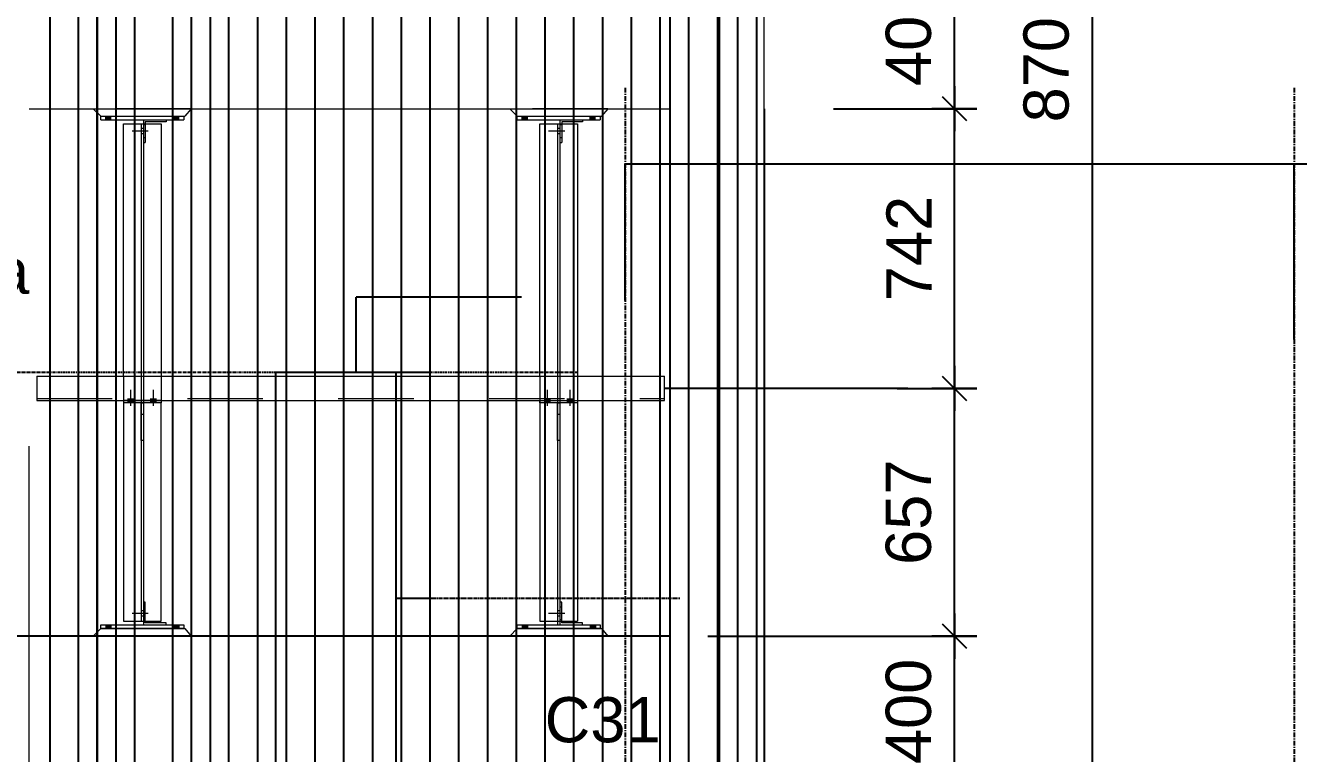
# Model space of a CAD drawing. Header units: millimetres. Extents: x 663313 to 1226001, y 1431724 to 1620898.
# Drawn here: x 1040692 to 1044069, y 1516443 to 1518376 of the extents above; entities that cross this region are included whole.
import ezdxf

# ---------------------------------------------------------------- set-up
doc = ezdxf.new("R2010")
doc.units = ezdxf.units.MM
for name, pattern in [('Grid Line', [22.225, 12.7, -3.175, 3.175, -3.175]), ('HIDDEN', [0.375, 0.25, -0.125]), ('XKITLINE00', [0]), ('XKITLINE02', [4, 2, -2])]:
    doc.linetypes.add(name, pattern=pattern)
doc.layers.add('000 - 0_HIDE_OBJ_FRAMING_DEF_SUB', color=7, linetype='Continuous', plot=False)
for name, color, linetype, lineweight in [('A-FLOR-E', 7, 'Continuous', 9), ('A-GENM', 7, 'Continuous', 9), ('Bolt', 7, 'Continuous', 0), ('Part', 7, 'Continuous', 0)]:
    doc.layers.add(name, color=color, linetype=linetype, lineweight=lineweight)
doc.layers.add('CVA044__', color=7, linetype='Continuous')
doc.styles.add('Arial', font='arial.ttf')
doc.dimstyles.new('Dim - 40 - Cen', dxfattribs={"dimscale": 0.04, "dimtxt": 3, "dimasz": 1, "dimexe": 0, "dimexo": 2.5, "dimgap": 1.5, "dimtad": 1, "dimdec": 0, "dimlfac": 1000, "dimzin": 1, "dimdsep": 46, "dimtxsty": 'Arial', "dimblk": 'CEN1', "dimcen": 0.09, "dimclrd": 7, "dimclre": 7, "dimclrt": 7, "dimadec": 0, "dimazin": 0, "dimtfac": 1, "dimtdec": 0, "dimtix": 1, "dimtofl": 0, "dimtmove": 2, "dimatfit": 3, "dimfxl": 1, "dimtfill": 1, "dimtfillclr": 256, "dimtolj": 1, "dimtzin": 0, "dimarcsym": 0})
doc.dimstyles.new('Dim - 40 - End', dxfattribs={"dimscale": 0.04, "dimtxt": 3, "dimasz": 1, "dimexe": 0, "dimexo": 2.5, "dimgap": 1.5, "dimtad": 1, "dimdec": 0, "dimlfac": 1000, "dimzin": 1, "dimdsep": 46, "dimtxsty": 'Arial', "dimblk": 'END', "dimcen": 0.09, "dimclrd": 7, "dimclre": 7, "dimclrt": 7, "dimadec": 0, "dimazin": 0, "dimtfac": 1, "dimtdec": 0, "dimtix": 1, "dimtofl": 0, "dimtmove": 2, "dimatfit": 3, "dimfxl": 1, "dimtfill": 1, "dimtfillclr": 256, "dimtolj": 1, "dimtzin": 0, "dimarcsym": 0})

# ---------------------------------------------------------------- blocks, each defined once
blk = doc.blocks.new('CEN1')
at = {"color": 7}
for p, q in [((1.5, 0), (-1.5, 0)), ((0, 1.5), (0, -1.5))]:
    blk.add_line(p, q, dxfattribs=at)
blk.add_circle((0, 0), 0.75, dxfattribs=at)
blk = doc.blocks.new('*D5216')
at = {"layer": '000 - 0_HIDE_OBJ_FRAMING_DEF_SUB', "color": 7, "lineweight": -2, "transparency": 16777216}
for p, q in [((1042282.7, 1517645.7), (1042282.7, 1518008.7)), ((1042282.8, 1518008.7), (1044057.7, 1518008.7)), ((1044057.7, 1517542.6), (1044057.7, 1518008.7))]:
    blk.add_line(p, q, dxfattribs=at)
at = {"layer": 'Defpoints', "color": 7, "transparency": 16777216}
for p in [(1044057.7, 1518008.7), (1042282.7, 1517645.6), (1044057.7, 1517542.5)]:
    blk.add_point(p, dxfattribs=at)
at = {"layer": '000 - 0_HIDE_OBJ_FRAMING_DEF_SUB', "color": 7, "lineweight": -2, "transparency": 16777216, "xscale": 0.04, "yscale": 0.04, "zscale": 0.04, "rotation": 180}
blk.add_blockref('CEN1', (1042282.7, 1518008.7), dxfattribs=at)
at = {"layer": '000 - 0_HIDE_OBJ_FRAMING_DEF_SUB', "color": 7, "lineweight": -2, "transparency": 16777216, "xscale": 0.04, "yscale": 0.04, "zscale": 0.04}
blk.add_blockref('CEN1', (1044057.7, 1518008.7), dxfattribs=at)
at = {"layer": '000 - 0_HIDE_OBJ_FRAMING_DEF_SUB', "color": 7, "transparency": 16777216, "insert": (1043170.2, 1518008.8), "char_height": 0.12, "attachment_point": 5, "style": 'Arial', "bg_fill": 3, "box_fill_scale": 1.1, "bg_fill_color": 256, "bg_fill_true_color": 13158600, "bg_fill_transparency": 0}
blk.add_mtext('\\A1;1775000', dxfattribs=at)
blk = doc.blocks.new('*D5217')
at = {"layer": '000 - 0_HIDE_OBJ_FRAMING_DEF_SUB', "color": 7, "lineweight": -2, "transparency": 16777216}
for p, q in [((1044057.7, 1517542.6), (1044057.7, 1518008.7)), ((1044057.8, 1518008.7), (1045462.7, 1518008.7)), ((1045462.7, 1517902.2), (1045462.7, 1518008.7))]:
    blk.add_line(p, q, dxfattribs=at)
at = {"layer": 'Defpoints', "color": 7, "transparency": 16777216}
for p in [(1045462.7, 1518008.7), (1045462.7, 1517902.1), (1044057.7, 1517542.5)]:
    blk.add_point(p, dxfattribs=at)
at = {"layer": '000 - 0_HIDE_OBJ_FRAMING_DEF_SUB', "color": 7, "lineweight": -2, "transparency": 16777216, "xscale": 0.04, "yscale": 0.04, "zscale": 0.04, "rotation": 180}
blk.add_blockref('CEN1', (1044057.7, 1518008.7), dxfattribs=at)
at = {"layer": '000 - 0_HIDE_OBJ_FRAMING_DEF_SUB', "color": 7, "lineweight": -2, "transparency": 16777216, "xscale": 0.04, "yscale": 0.04, "zscale": 0.04}
blk.add_blockref('CEN1', (1045462.7, 1518008.7), dxfattribs=at)
at = {"layer": '000 - 0_HIDE_OBJ_FRAMING_DEF_SUB', "color": 7, "transparency": 16777216, "insert": (1044760.2, 1518008.8), "char_height": 0.12, "attachment_point": 5, "style": 'Arial', "bg_fill": 3, "box_fill_scale": 1.1, "bg_fill_color": 256, "bg_fill_true_color": 13158600, "bg_fill_transparency": 0}
blk.add_mtext('\\A1;1405000', dxfattribs=at)
blk = doc.blocks.new('END')
at = {"color": 7}
for p, q in [((0, 1.5), (0, -1.5)), ((1.5, 0), (-1.5, 0)), ((-0.795, -0.795), (0.795, 0.795))]:
    blk.add_line(p, q, dxfattribs=at)
blk = doc.blocks.new('*D5224')
at = {"layer": '000 - 0_HIDE_OBJ_FRAMING_DEF_SUB', "color": 7, "lineweight": -2, "transparency": 16777216}
for p, q in [((1041780.6, 1516855), (1041675, 1516855)), ((1041675, 1516145), (1041675, 1516855)), ((1041780.6, 1516145), (1041675, 1516145))]:
    blk.add_line(p, q, dxfattribs=at)
at = {"layer": 'Defpoints', "color": 7, "transparency": 16777216}
for p in [(1041675, 1516855), (1041780.7, 1516855), (1041780.7, 1516145)]:
    blk.add_point(p, dxfattribs=at)
at = {"layer": '000 - 0_HIDE_OBJ_FRAMING_DEF_SUB', "color": 7, "lineweight": -2, "transparency": 16777216, "xscale": 0.04, "yscale": 0.04, "zscale": 0.04}
for p, rotation in [((1041675, 1516855), 90), ((1041675, 1516145), 270)]:
    blk.add_blockref('END', p, dxfattribs=dict(at, rotation=rotation))
at = {"layer": '000 - 0_HIDE_OBJ_FRAMING_DEF_SUB', "color": 7, "transparency": 16777216, "insert": (1041674.9, 1516500), "char_height": 0.12, "attachment_point": 5, "rotation": 90, "style": 'Arial', "bg_fill": 3, "box_fill_scale": 1.1, "bg_fill_color": 256, "bg_fill_true_color": 13158600, "bg_fill_transparency": 0}
blk.add_mtext('\\A1;710000', dxfattribs=at)
blk = doc.blocks.new('*D5225')
at = {"layer": '000 - 0_HIDE_OBJ_FRAMING_DEF_SUB', "color": 7, "lineweight": -2, "transparency": 16777216}
for p, q in [((1041767.7, 1517455), (1041675, 1517455)), ((1041675, 1516855), (1041675, 1517455)), ((1041767.7, 1516855), (1041675, 1516855))]:
    blk.add_line(p, q, dxfattribs=at)
at = {"layer": 'Defpoints', "color": 7, "transparency": 16777216}
for p in [(1041675, 1517455), (1041767.8, 1517455), (1041767.8, 1516855)]:
    blk.add_point(p, dxfattribs=at)
at = {"layer": '000 - 0_HIDE_OBJ_FRAMING_DEF_SUB', "color": 7, "lineweight": -2, "transparency": 16777216, "xscale": 0.04, "yscale": 0.04, "zscale": 0.04}
for p, rotation in [((1041675, 1517455), 90), ((1041675, 1516855), 270)]:
    blk.add_blockref('END', p, dxfattribs=dict(at, rotation=rotation))
at = {"layer": '000 - 0_HIDE_OBJ_FRAMING_DEF_SUB', "color": 7, "transparency": 16777216, "insert": (1041674.9, 1517155), "char_height": 0.12, "attachment_point": 5, "rotation": 90, "style": 'Arial', "bg_fill": 3, "box_fill_scale": 1.1, "bg_fill_color": 256, "bg_fill_true_color": 13158600, "bg_fill_transparency": 0}
blk.add_mtext('\\A1;600000', dxfattribs=at)
blk = doc.blocks.new('*D5240')
at = {"layer": '000 - 0_HIDE_OBJ_FRAMING_DEF_SUB', "color": 7, "lineweight": -2, "transparency": 16777216}
for p, q in [((1041581.5, 1517455), (1041355.9, 1517455)), ((1041355.9, 1516145), (1041355.9, 1517455)), ((1041581.5, 1516145), (1041355.9, 1516145))]:
    blk.add_line(p, q, dxfattribs=at)
at = {"layer": 'Defpoints', "color": 7, "transparency": 16777216}
for p in [(1041355.9, 1517455), (1041581.6, 1517455), (1041581.6, 1516145)]:
    blk.add_point(p, dxfattribs=at)
at = {"layer": '000 - 0_HIDE_OBJ_FRAMING_DEF_SUB', "color": 7, "lineweight": -2, "transparency": 16777216, "xscale": 0.04, "yscale": 0.04, "zscale": 0.04}
for p, rotation in [((1041355.9, 1517455), 90), ((1041355.9, 1516145), 270)]:
    blk.add_blockref('END', p, dxfattribs=dict(at, rotation=rotation))
at = {"layer": '000 - 0_HIDE_OBJ_FRAMING_DEF_SUB', "color": 7, "transparency": 16777216, "insert": (1041355.8, 1516800), "char_height": 0.12, "attachment_point": 5, "rotation": 90, "style": 'Arial', "bg_fill": 3, "box_fill_scale": 1.1, "bg_fill_color": 256, "bg_fill_true_color": 13158600, "bg_fill_transparency": 0}
blk.add_mtext('\\A1;1310000', dxfattribs=at)
blk = doc.blocks.new('*D5250')
at = {"layer": '000 - 0_HIDE_OBJ_FRAMING_DEF_SUB', "color": 7, "lineweight": -2, "transparency": 16777216}
for p, q in [((1042007.6, 1517655), (1041568.9, 1517655)), ((1041568.9, 1517455), (1041568.9, 1517655)), ((1041750.5, 1517455), (1041568.9, 1517455))]:
    blk.add_line(p, q, dxfattribs=at)
at = {"layer": 'Defpoints', "color": 7, "transparency": 16777216}
for p in [(1041568.9, 1517655), (1042007.7, 1517655), (1041750.6, 1517455)]:
    blk.add_point(p, dxfattribs=at)
at = {"layer": '000 - 0_HIDE_OBJ_FRAMING_DEF_SUB', "color": 7, "lineweight": -2, "transparency": 16777216, "xscale": 0.04, "yscale": 0.04, "zscale": 0.04}
for p, rotation in [((1041568.9, 1517655), 90), ((1041568.9, 1517455), 270)]:
    blk.add_blockref('END', p, dxfattribs=dict(at, rotation=rotation))
at = {"layer": '000 - 0_HIDE_OBJ_FRAMING_DEF_SUB', "color": 7, "transparency": 16777216, "insert": (1041568.8, 1517555), "char_height": 0.12, "attachment_point": 5, "rotation": 90, "style": 'Arial', "bg_fill": 3, "box_fill_scale": 1.1, "bg_fill_color": 256, "bg_fill_true_color": 13158600, "bg_fill_transparency": 0}
blk.add_mtext('\\A1;200000', dxfattribs=at)
blk = doc.blocks.new('*A25003087')
at = {"layer": 'Part', "color": 7, "linetype": 'XKITLINE00', "lineweight": 0}
for p, q in [((242.379556, 120.984542), (242.379556, 120.334542)), ((242.379556, 120.984542), (259.029503, 120.984542)), ((259.029503, 120.334542), (259.029503, 120.984542)), ((242.379556, 120.334542), (259.029503, 120.334542))]:
    blk.add_line(p, q, dxfattribs=at)
at = {"layer": 'Part', "color": 7, "linetype": 'XKITLINE02', "lineweight": 0}
blk.add_line((242.379556, 120.394542), (259.029503, 120.394542), dxfattribs=at)
blk = doc.blocks.new('*A25023089')
at = {"layer": 'Part', "color": 7, "linetype": 'XKITLINE00', "lineweight": 0}
for p, q in [((244.079582, 127.784542), (244.079582, 127.884542)), ((244.079582, 127.884542), (246.279582, 127.884542)), ((244.079582, 127.784542), (246.279582, 127.784542)), ((246.279582, 127.884542), (246.279582, 127.784542))]:
    blk.add_line(p, q, dxfattribs=at)
blk = doc.blocks.new('*A25033090')
at = {"layer": 'Part', "color": 7, "linetype": 'XKITLINE00', "lineweight": 0}
for p, q in [((243.879582, 128.084542), (244.079582, 127.884542)), ((246.479582, 128.084542), (246.309582, 127.884542)), ((244.079582, 127.884542), (246.309582, 127.884542))]:
    blk.add_line(p, q, dxfattribs=at)
at = {"layer": 'Part', "color": 7, "linetype": 'XKITLINE02', "lineweight": 0}
blk.add_line((246.479582, 128.084542), (243.879582, 128.084542), dxfattribs=at)
blk = doc.blocks.new('*A25043091')
at = {"layer": 'Bolt'}
for points in [[(244.35, 127.885), (244.35, 127.785), (244.21, 127.785), (244.21, 127.885)], [(246.15, 127.885), (246.15, 127.785), (246.01, 127.785), (246.01, 127.885)]]:
    blk.add_hatch(color=7, dxfattribs=at).paths.add_polyline_path(points, flags=17)
at = {"layer": 'Bolt', "color": 7, "linetype": 'XKITLINE00', "lineweight": 0}
for p, q in [((244.21, 127.785), (244.21, 127.885)), ((244.28, 127.785), (244.28, 127.885)), ((244.35, 127.785), (244.35, 127.885)), ((246.01, 127.785), (246.01, 127.885)), ((246.08, 127.785), (246.08, 127.885)), ((246.15, 127.785), (246.15, 127.885))]:
    blk.add_line(p, q, dxfattribs=at)
blk = doc.blocks.new('*A29103261')
at = {"layer": 'Part', "color": 7, "linetype": 'XKITLINE00', "lineweight": 0}
for p, q in [((245.209582, 127.784542), (245.209582, 127.684542)), ((245.809582, 127.734542), (245.259582, 127.734542)), ((245.259582, 127.734542), (245.259582, 127.684542)), ((245.809582, 127.784542), (245.809582, 127.734542))]:
    blk.add_line(p, q, dxfattribs=at)
at = {"layer": 'Part', "color": 7, "linetype": 'XKITLINE02', "lineweight": 0}
for p, q in [((245.209582, 127.784542), (245.809582, 127.784542)), ((245.209582, 127.684542), (245.209582, 127.184542)), ((245.259582, 127.684542), (245.259582, 127.184542)), ((245.209582, 127.184542), (245.259582, 127.184542))]:
    blk.add_line(p, q, dxfattribs=at)
blk = doc.blocks.new('*A29113262')
at = {"layer": 'Bolt', "color": 7, "linetype": 'XKITLINE02', "lineweight": 0}
for p, q in [((245.338782, 127.484542), (244.909582, 127.484542)), ((245.209582, 127.554542), (245.149582, 127.554542)), ((245.209582, 127.414542), (245.149582, 127.414542)), ((245.259582, 127.654542), (245.209582, 127.654542)), ((245.259582, 127.314542), (245.209582, 127.314542))]:
    blk.add_line(p, q, dxfattribs=at)
blk = doc.blocks.new('*A29123263')
at = {"layer": 'Part', "color": 7, "linetype": 'XKITLINE00', "lineweight": 0}
for p, q in [((256.258082, 127.784542), (256.258082, 127.684542)), ((256.858082, 127.734542), (256.308082, 127.734542)), ((256.308082, 127.734542), (256.308082, 127.684542)), ((256.858082, 127.784542), (256.858082, 127.734542))]:
    blk.add_line(p, q, dxfattribs=at)
at = {"layer": 'Part', "color": 7, "linetype": 'XKITLINE02', "lineweight": 0}
for p, q in [((256.258082, 127.784542), (256.858082, 127.784542)), ((256.258082, 127.684542), (256.258082, 127.184542)), ((256.308082, 127.684542), (256.308082, 127.184542)), ((256.258082, 127.184542), (256.308082, 127.184542))]:
    blk.add_line(p, q, dxfattribs=at)
blk = doc.blocks.new('*A29133264')
at = {"layer": 'Bolt', "color": 7, "linetype": 'XKITLINE02', "lineweight": 0}
for p, q in [((256.387282, 127.484542), (255.958082, 127.484542)), ((256.258082, 127.554542), (256.198082, 127.554542)), ((256.258082, 127.414542), (256.198082, 127.414542)), ((256.308082, 127.654542), (256.258082, 127.654542)), ((256.308082, 127.314542), (256.258082, 127.314542))]:
    blk.add_line(p, q, dxfattribs=at)
blk = doc.blocks.new('*A29873300')
at = {"layer": 'Bolt'}
for points in [[(244.81, 120.335), (244.81, 120.395), (244.95, 120.395), (244.95, 120.335)], [(244.81, 120.275), (244.81, 120.335), (244.95, 120.335), (244.95, 120.275)], [(245.41, 120.335), (245.41, 120.395), (245.55, 120.395), (245.55, 120.335)], [(245.41, 120.275), (245.41, 120.335), (245.55, 120.335), (245.55, 120.275)]]:
    blk.add_hatch(color=7, dxfattribs=at).paths.add_polyline_path(points, flags=17)
at = {"layer": 'Bolt', "color": 7, "linetype": 'XKITLINE00', "lineweight": 0}
for p, q in [((244.88, 120.195), (244.88, 120.625)), ((245.48, 120.195), (245.48, 120.625)), ((244.81, 120.335), (244.81, 120.395)), ((244.81, 120.275), (244.81, 120.335)), ((244.95, 120.335), (244.95, 120.395)), ((244.95, 120.275), (244.95, 120.335)), ((245.41, 120.335), (245.41, 120.395)), ((245.41, 120.275), (245.41, 120.335)), ((245.55, 120.335), (245.55, 120.395)), ((245.55, 120.275), (245.55, 120.335))]:
    blk.add_line(p, q, dxfattribs=at)
blk = doc.blocks.new('*A29883301')
at = {"layer": 'Part', "color": 7, "linetype": 'XKITLINE00', "lineweight": 0}
for p, q in [((245.149582, 120.274542), (245.209582, 120.274542)), ((245.149582, 119.274542), (245.149582, 120.274542)), ((245.209582, 120.274542), (245.209582, 119.274542)), ((245.149582, 119.974542), (245.209582, 119.974542)), ((245.209582, 119.274542), (245.149582, 119.274542))]:
    blk.add_line(p, q, dxfattribs=at)
blk = doc.blocks.new('*A29893302')
at = {"layer": 'Part', "color": 7, "linetype": 'XKITLINE00', "lineweight": 0}
for p, q in [((244.679582, 120.334542), (244.679582, 120.274542)), ((245.679582, 120.274542), (244.679582, 120.274542)), ((245.679582, 120.334542), (245.679582, 120.274542))]:
    blk.add_line(p, q, dxfattribs=at)
at = {"layer": 'Part', "color": 7, "linetype": 'XKITLINE02', "lineweight": 0}
blk.add_line((245.679582, 120.334542), (244.679582, 120.334542), dxfattribs=at)
blk = doc.blocks.new('*A29903303')
at = {"layer": 'Part', "color": 7, "linetype": 'XKITLINE00', "lineweight": 0}
for p, q in [((255.728082, 120.274542), (255.728082, 120.334542)), ((256.728082, 120.274542), (255.728082, 120.274542)), ((256.728082, 120.334542), (256.728082, 120.274542))]:
    blk.add_line(p, q, dxfattribs=at)
at = {"layer": 'Part', "color": 7, "linetype": 'XKITLINE02', "lineweight": 0}
blk.add_line((255.728082, 120.334542), (256.728082, 120.334542), dxfattribs=at)
blk = doc.blocks.new('*A29913304')
at = {"layer": 'Part', "color": 7, "linetype": 'XKITLINE00', "lineweight": 0}
for p, q in [((256.198082, 120.274542), (256.258082, 120.274542)), ((256.198082, 119.274542), (256.198082, 120.274542)), ((256.258082, 120.274542), (256.258082, 119.274542)), ((256.198082, 119.974542), (256.258082, 119.974542)), ((256.258082, 119.274542), (256.198082, 119.274542))]:
    blk.add_line(p, q, dxfattribs=at)
blk = doc.blocks.new('*A29923305')
at = {"layer": 'Bolt'}
for points in [[(255.858, 120.335), (255.858, 120.395), (255.998, 120.395), (255.998, 120.335)], [(255.858, 120.275), (255.858, 120.335), (255.998, 120.335), (255.998, 120.275)], [(256.458, 120.335), (256.458, 120.395), (256.598, 120.395), (256.598, 120.335)], [(256.458, 120.275), (256.458, 120.335), (256.598, 120.335), (256.598, 120.275)]]:
    blk.add_hatch(color=7, dxfattribs=at).paths.add_polyline_path(points, flags=17)
at = {"layer": 'Bolt', "color": 7, "linetype": 'XKITLINE00', "lineweight": 0}
for p, q in [((255.928, 120.195), (255.928, 120.625)), ((256.528, 120.195), (256.528, 120.625)), ((255.858, 120.335), (255.858, 120.395)), ((255.858, 120.275), (255.858, 120.335)), ((255.998, 120.335), (255.998, 120.395)), ((255.998, 120.275), (255.998, 120.335)), ((256.458, 120.335), (256.458, 120.395)), ((256.458, 120.275), (256.458, 120.335)), ((256.598, 120.335), (256.598, 120.395)), ((256.598, 120.275), (256.598, 120.335))]:
    blk.add_line(p, q, dxfattribs=at)
blk = doc.blocks.new('*A30443342')
at = {"layer": 'Part', "color": 7, "linetype": 'XKITLINE00', "lineweight": 0}
for p, q in [((255.128082, 127.784542), (255.128082, 127.884542)), ((255.128082, 127.884542), (257.328082, 127.884542)), ((255.128082, 127.784542), (257.328082, 127.784542)), ((257.328082, 127.884542), (257.328082, 127.784542))]:
    blk.add_line(p, q, dxfattribs=at)
blk = doc.blocks.new('*A30453343')
at = {"layer": 'Part', "color": 7, "linetype": 'XKITLINE00', "lineweight": 0}
for p, q in [((254.928082, 128.084542), (255.128082, 127.884542)), ((257.528082, 128.084542), (257.358082, 127.884542)), ((255.128082, 127.884542), (257.358082, 127.884542))]:
    blk.add_line(p, q, dxfattribs=at)
at = {"layer": 'Part', "color": 7, "linetype": 'XKITLINE02', "lineweight": 0}
blk.add_line((257.528082, 128.084542), (254.928082, 128.084542), dxfattribs=at)
blk = doc.blocks.new('*A30463344')
at = {"layer": 'Bolt'}
for points in [[(255.398, 127.885), (255.398, 127.785), (255.258, 127.785), (255.258, 127.885)], [(257.198, 127.885), (257.198, 127.785), (257.058, 127.785), (257.058, 127.885)]]:
    blk.add_hatch(color=7, dxfattribs=at).paths.add_polyline_path(points, flags=17)
at = {"layer": 'Bolt', "color": 7, "linetype": 'XKITLINE00', "lineweight": 0}
for p, q in [((255.258, 127.785), (255.258, 127.885)), ((255.328, 127.785), (255.328, 127.885)), ((255.398, 127.785), (255.398, 127.885)), ((257.058, 127.785), (257.058, 127.885)), ((257.128, 127.785), (257.128, 127.885)), ((257.198, 127.785), (257.198, 127.885))]:
    blk.add_line(p, q, dxfattribs=at)
blk = doc.blocks.new('GM_Louver Grill Vertical Z1 - Z Profile-20899003-ENT 4 ELE-2 sheet')
at = {"layer": '000 - 0_HIDE_OBJ_FRAMING_DEF_SUB', "color": 7}
blk.add_line((-150989.205017, 106810), (-150989.205017, 115350), dxfattribs=at)
blk = doc.blocks.new('5')
at = {"layer": '000 - 0_HIDE_OBJ_FRAMING_DEF_SUB', "color": 7}
for p, q in [((1845400.1, 115350), (1845400.1, 106810)), ((1845500.1, 106810), (1845500.1, 115350)), ((1845649.8, 115350), (1845649.8, 106810)), ((1845749.8, 115350), (1845749.8, 106810)), ((1847149.8, 106810), (1847149.8, 115350))]:
    blk.add_line(p, q, dxfattribs=at)
for points in [[(1843950.1, 115350), (1845450.1, 115350), (1845450.1, 106810), (1843950.1, 106810)], [(1845450.1, 115350), (1845699.8, 115350), (1845699.8, 106810), (1845450.1, 106810)], [(1847199.8, 115350), (1845699.8, 115350), (1845699.8, 106810), (1847199.8, 106810)]]:
    blk.add_lwpolyline(points, close=True, dxfattribs=at)
at = {"layer": 'A-GENM', "color": 7}
for p in [(1996314.3, 0), (1996539.3, 0), (1996789, 0), (1996865.3, 0), (1996941.6, 0), (1997017.8, 0), (1997094.1, 0), (1997170.3, 0), (1997246.6, 0), (1997322.9, 0), (1997399.1, 0), (1997475.4, 0), (1997551.7, 0), (1997627.9, 0), (1997704.2, 0), (1997780.4, 0), (1997856.7, 0), (1997933, 0), (1998009.2, 0), (1998085.5, 0)]:
    blk.add_blockref('GM_Louver Grill Vertical Z1 - Z Profile-20899003-ENT 4 ELE-2 sheet', p, dxfattribs=at)
blk = doc.blocks.new('*D5099')
at = {"layer": '000 - 0_HIDE_OBJ_FRAMING_DEF_SUB', "color": 7, "lineweight": -2, "transparency": 16777216}
for p, q in [((10.8878, 4.2), (11.2086, 4.2)), ((11.2086, 3.4975), (11.2086, 4.16)), ((11.0585, 3.4575), (11.2086, 3.4575))]:
    blk.add_line(p, q, dxfattribs=at)
at = {"layer": 'Defpoints', "color": 7, "transparency": 16777216}
for p in [(10.7878, 4.2), (11.2086, 4.2), (10.9585, 3.4575)]:
    blk.add_point(p, dxfattribs=at)
at = {"layer": '000 - 0_HIDE_OBJ_FRAMING_DEF_SUB', "color": 7, "lineweight": -2, "transparency": 16777216, "xscale": 0.04, "yscale": 0.04, "zscale": 0.04}
for p, rotation in [((11.2086, 4.2), 90), ((11.2086, 3.4575), 270)]:
    blk.add_blockref('END', p, dxfattribs=dict(at, rotation=rotation))
at = {"layer": '000 - 0_HIDE_OBJ_FRAMING_DEF_SUB', "color": 7, "transparency": 16777216, "insert": (11.0883, 3.8288), "char_height": 0.12, "attachment_point": 5, "rotation": 90, "style": 'Arial', "bg_fill": 3, "box_fill_scale": 1.1, "bg_fill_color": 256, "bg_fill_true_color": 13158600, "bg_fill_transparency": 0}
blk.add_mtext('\\A1;742', dxfattribs=at)
blk = doc.blocks.new('*D5100')
at = {"layer": '000 - 0_HIDE_OBJ_FRAMING_DEF_SUB', "color": 7, "lineweight": -2, "transparency": 16777216}
for p, q in [((10.8878, 4.6), (11.2086, 4.6)), ((11.2086, 4.24), (11.2086, 4.56)), ((10.8878, 4.2), (11.2086, 4.2))]:
    blk.add_line(p, q, dxfattribs=at)
at = {"layer": 'Defpoints', "color": 7, "transparency": 16777216}
for p in [(10.7878, 4.6), (11.2086, 4.6), (10.7878, 4.2)]:
    blk.add_point(p, dxfattribs=at)
at = {"layer": '000 - 0_HIDE_OBJ_FRAMING_DEF_SUB', "color": 7, "lineweight": -2, "transparency": 16777216, "xscale": 0.04, "yscale": 0.04, "zscale": 0.04}
for p, rotation in [((11.2086, 4.6), 90), ((11.2086, 4.2), 270)]:
    blk.add_blockref('END', p, dxfattribs=dict(at, rotation=rotation))
at = {"layer": '000 - 0_HIDE_OBJ_FRAMING_DEF_SUB', "color": 7, "transparency": 16777216, "insert": (11.0873, 4.4), "char_height": 0.12, "attachment_point": 5, "rotation": 90, "style": 'Arial', "bg_fill": 3, "box_fill_scale": 1.1, "bg_fill_color": 256, "bg_fill_true_color": 13158600, "bg_fill_transparency": 0}
blk.add_mtext('\\A1;400', dxfattribs=at)
blk = doc.blocks.new('*D5106')
at = {"layer": '000 - 0_HIDE_OBJ_FRAMING_DEF_SUB', "color": 7, "lineweight": -2, "transparency": 16777216}
for p, q in [((11.1272, 8.7), (11.5739, 8.7)), ((11.5739, 8.66), (11.5739, 0.04)), ((11.1272, 0), (11.5739, 0))]:
    blk.add_line(p, q, dxfattribs=at)
at = {"layer": 'Defpoints', "color": 7, "transparency": 16777216}
for p in [(11.0272, 8.7), (11.0272, 0), (11.5739, 0)]:
    blk.add_point(p, dxfattribs=at)
at = {"layer": '000 - 0_HIDE_OBJ_FRAMING_DEF_SUB', "color": 7, "lineweight": -2, "transparency": 16777216, "xscale": 0.04, "yscale": 0.04, "zscale": 0.04}
for p, rotation in [((11.5739, 8.7), 90), ((11.5739, 0), 270)]:
    blk.add_blockref('END', p, dxfattribs=dict(at, rotation=rotation))
at = {"layer": '000 - 0_HIDE_OBJ_FRAMING_DEF_SUB', "color": 7, "transparency": 16777216, "insert": (11.4527, 4.35), "char_height": 0.12, "attachment_point": 5, "rotation": 90, "style": 'Arial', "bg_fill": 3, "box_fill_scale": 1.1, "bg_fill_color": 256, "bg_fill_true_color": 13158600, "bg_fill_transparency": 0}
blk.add_mtext('\\A1;8700', dxfattribs=at)
blk = doc.blocks.new('*A24943083')
at = {"layer": 'Bolt'}
for points in [[(244.35, 86.385), (244.35, 86.285), (244.21, 86.285), (244.21, 86.385)], [(246.15, 86.385), (246.15, 86.285), (246.01, 86.285), (246.01, 86.385)]]:
    blk.add_hatch(color=7, dxfattribs=at).paths.add_polyline_path(points, flags=17)
at = {"layer": 'Bolt', "color": 7, "linetype": 'XKITLINE00', "lineweight": 0}
for p, q in [((244.21, 86.385), (244.21, 86.285)), ((244.28, 86.385), (244.28, 86.285)), ((244.35, 86.385), (244.35, 86.285)), ((246.01, 86.385), (246.01, 86.285)), ((246.08, 86.385), (246.08, 86.285)), ((246.15, 86.385), (246.15, 86.285))]:
    blk.add_line(p, q, dxfattribs=at)
blk = doc.blocks.new('*A24953084')
at = {"layer": 'Part', "color": 7, "linetype": 'XKITLINE00', "lineweight": 0}
for p, q in [((244.079582, 86.284542), (243.879582, 86.084542)), ((244.079582, 86.284542), (246.309582, 86.284542)), ((246.309582, 86.284542), (246.479582, 86.084542))]:
    blk.add_line(p, q, dxfattribs=at)
at = {"layer": 'Part', "color": 7, "linetype": 'XKITLINE02', "lineweight": 0}
blk.add_line((243.879582, 86.084542), (246.479582, 86.084542), dxfattribs=at)
blk = doc.blocks.new('*A24963085')
at = {"layer": 'Part', "color": 7, "linetype": 'XKITLINE00', "lineweight": 0}
for p, q in [((244.079582, 86.384542), (246.279582, 86.384542)), ((244.079582, 86.284542), (244.079582, 86.384542)), ((246.279582, 86.284542), (244.079582, 86.284542)), ((246.279582, 86.384542), (246.279582, 86.284542))]:
    blk.add_line(p, q, dxfattribs=at)
blk = doc.blocks.new('*A29653281')
at = {"layer": 'Bolt', "color": 7, "linetype": 'XKITLINE02', "lineweight": 0}
for p, q in [((245.259582, 86.854542), (245.209582, 86.854542)), ((245.338782, 86.684542), (244.909582, 86.684542)), ((245.209582, 86.754542), (245.149582, 86.754542)), ((245.209582, 86.614542), (245.149582, 86.614542)), ((245.259582, 86.514542), (245.209582, 86.514542))]:
    blk.add_line(p, q, dxfattribs=at)
blk = doc.blocks.new('*A29663282')
at = {"layer": 'Part', "color": 7, "linetype": 'XKITLINE02', "lineweight": 0}
for p, q in [((245.259582, 86.984542), (245.209582, 86.984542)), ((245.209582, 86.984542), (245.209582, 86.484542)), ((245.259582, 86.484542), (245.259582, 86.984542)), ((245.209582, 86.384542), (245.809582, 86.384542))]:
    blk.add_line(p, q, dxfattribs=at)
at = {"layer": 'Part', "color": 7, "linetype": 'XKITLINE00', "lineweight": 0}
for p, q in [((245.209582, 86.484542), (245.209582, 86.384542)), ((245.259582, 86.434542), (245.259582, 86.484542)), ((245.809582, 86.434542), (245.259582, 86.434542)), ((245.809582, 86.384542), (245.809582, 86.434542))]:
    blk.add_line(p, q, dxfattribs=at)
blk = doc.blocks.new('*D3649')
at = {"layer": '000 - 0_HIDE_OBJ_FRAMING_DEF_SUB', "color": 7, "lineweight": -2, "transparency": 16777216}
for p, q in [((10.5543, 2.8), (11.2086, 2.8)), ((11.2086, 2.44), (11.2086, 2.76)), ((10.5543, 2.4), (11.2086, 2.4))]:
    blk.add_line(p, q, dxfattribs=at)
at = {"layer": 'Defpoints', "color": 7, "transparency": 16777216}
for p in [(10.4543, 2.8), (11.2086, 2.8), (10.4543, 2.4)]:
    blk.add_point(p, dxfattribs=at)
at = {"layer": '000 - 0_HIDE_OBJ_FRAMING_DEF_SUB', "color": 7, "lineweight": -2, "transparency": 16777216, "xscale": 0.04, "yscale": 0.04, "zscale": 0.04}
for p, rotation in [((11.2086, 2.8), 90), ((11.2086, 2.4), 270)]:
    blk.add_blockref('END', p, dxfattribs=dict(at, rotation=rotation))
at = {"layer": '000 - 0_HIDE_OBJ_FRAMING_DEF_SUB', "color": 7, "transparency": 16777216, "insert": (11.0873, 2.6), "char_height": 0.12, "attachment_point": 5, "rotation": 90, "style": 'Arial', "bg_fill": 3, "box_fill_scale": 1.1, "bg_fill_color": 256, "bg_fill_true_color": 13158600, "bg_fill_transparency": 0}
blk.add_mtext('\\A1;400', dxfattribs=at)
blk = doc.blocks.new('*D3650')
at = {"layer": '000 - 0_HIDE_OBJ_FRAMING_DEF_SUB', "color": 7, "lineweight": -2, "transparency": 16777216}
for p, q in [((11.057, 3.4575), (11.2086, 3.4575)), ((11.2086, 2.84), (11.2086, 3.4175)), ((11.057, 2.8), (11.2086, 2.8))]:
    blk.add_line(p, q, dxfattribs=at)
at = {"layer": 'Defpoints', "color": 7, "transparency": 16777216}
for p in [(10.957, 3.4575), (11.2086, 3.4575), (10.957, 2.8)]:
    blk.add_point(p, dxfattribs=at)
at = {"layer": '000 - 0_HIDE_OBJ_FRAMING_DEF_SUB', "color": 7, "lineweight": -2, "transparency": 16777216, "xscale": 0.04, "yscale": 0.04, "zscale": 0.04}
for p, rotation in [((11.2086, 3.4575), 90), ((11.2086, 2.8), 270)]:
    blk.add_blockref('END', p, dxfattribs=dict(at, rotation=rotation))
at = {"layer": '000 - 0_HIDE_OBJ_FRAMING_DEF_SUB', "color": 7, "transparency": 16777216, "insert": (11.0873, 3.1288), "char_height": 0.12, "attachment_point": 5, "rotation": 90, "style": 'Arial', "bg_fill": 3, "box_fill_scale": 1.1, "bg_fill_color": 256, "bg_fill_true_color": 13158600, "bg_fill_transparency": 0}
blk.add_mtext('\\A1;657', dxfattribs=at)
blk = doc.blocks.new('A$Cc1931124')
at = {"color": 7}
blk.add_line((10.4543, 2.8), (8.7543, 2.8), dxfattribs=at)
at = {"layer": '000 - 0_HIDE_OBJ_FRAMING_DEF_SUB', "color": 7, "linetype": 'Grid Line'}
blk.add_line((10.5843, 9.5959), (10.5843, -1.8694), dxfattribs=at)
at = {"layer": '000 - 0_HIDE_OBJ_FRAMING_DEF_SUB', "color": 7}
for p, q in [((10.4543, 0), (10.4543, 8.3)), ((10.7043, 4.2), (10.7043, 0))]:
    blk.add_line(p, q, dxfattribs=at)
at = {"layer": '000 - 0_HIDE_OBJ_FRAMING_DEF_SUB', "color": 7, "linetype": 'HIDDEN', "ltscale": 10}
blk.add_line((11.0856, 3.4575), (10.4393, 3.4575), dxfattribs=at)
at = {"layer": '000 - 0_HIDE_OBJ_FRAMING_DEF_SUB', "color": 7, "linetype": 'Grid Line', "ltscale": 0.6}
blk.add_line((8.7543, 2.8), (6.9341, 2.8), dxfattribs=at)
at = {"layer": 'A-FLOR-E', "color": 7, "linetype": 'HIDDEN', "ltscale": 20}
for points in [[(8.7543, -1.6955), (8.7543, 8.3)], [(10.7043, 4.2), (10.7043, 8.3)], [(8.7543, 4.2), (10.4543, 4.2)]]:
    blk.add_lwpolyline(points, dxfattribs=at)
at = {"layer": 'Part', "color": 7, "linetype": 'XKITLINE00', "lineweight": 0}
for p, q in [((9.0043, 3.49), (9.0043, 4.16)), ((9.0043, 4.16), (9.1043, 4.16)), ((9.1043, 4.16), (9.1043, 3.49)), ((10.2091, 3.419), (10.2091, 2.84))]:
    blk.add_line(p, q, dxfattribs=at)
at = {"layer": 'Part', "color": 7, "linetype": 'XKITLINE02', "lineweight": 0}
for p, q in [((9.0513, 4.16), (9.0513, 2.84)), ((9.0573, 4.16), (9.0573, 2.84)), ((10.1561, 4.16), (10.1561, 2.83)), ((10.1621, 4.16), (10.1621, 2.83)), ((9.0043, 3.49), (9.0043, 3.419)), ((9.1043, 3.49), (9.1043, 3.419)), ((10.1091, 3.49), (10.1091, 3.419)), ((10.2091, 3.49), (10.2091, 3.419))]:
    blk.add_line(p, q, dxfattribs=at)
at = {"layer": 'Part', "color": 7, "linetype": 'XKITLINE00', "lineweight": 0}
for points in [[(10.1091, 3.49), (10.1091, 4.16), (10.2091, 4.16), (10.2091, 3.49)], [(9.0043, 3.419), (9.0043, 2.84), (9.1043, 2.84), (9.1043, 3.419)], [(10.1091, 3.419), (10.1091, 2.84), (10.2091, 2.84)]]:
    blk.add_lwpolyline(points, dxfattribs=at)
at = {"color": 7, "lineweight": 0, "xscale": 0.1, "yscale": 0.1, "zscale": 0.1}
for name, p in [('*A25033090', (-15.4637, -8.6085)), ('*A30453343', (-15.4637, -8.6085)), ('*A25023089', (-15.4637, -8.6085)), ('*A25043091', (-15.4637, -8.6085)), ('*A29113262', (-15.4637, -8.6085)), ('*A29103261', (-15.4637, -8.6085)), ('*A30443342', (-15.4637, -8.6085)), ('*A30463344', (-15.4637, -8.6085)), ('*A29133264', (-15.4637, -8.6085)), ('*A29123263', (-15.4637, -8.6085)), ('*A25003087', (-15.4637, -8.6085)), ('*A29873300', (-15.4637, -8.6085)), ('*A29923305', (-15.4637, -8.6085)), ('*A29893302', (-15.4637, -8.6085)), ('*A29883301', (-15.4637, -8.6085)), ('*A29903303', (-15.4637, -8.6085)), ('*A29913304', (-15.4637, -8.6085)), ('*A29653281', (-15.4637, -5.8085)), ('*A29663282', (-15.4637, -5.8085)), ('*A29653281', (-14.3588, -5.8085)), ('*A29663282', (-14.3588, -5.8085)), ('*A24953084', (-15.4637, -5.8085)), ('*A24963085', (-15.4637, -5.8085)), ('*A24943083', (-15.4637, -5.8085)), ('*A24953084', (-14.3588, -5.8085)), ('*A24963085', (-14.3588, -5.8085)), ('*A24943083', (-14.3588, -5.8085))]:
    blk.add_blockref(name, p, dxfattribs=at)
at = {"layer": '000 - 0_HIDE_OBJ_FRAMING_DEF_SUB', "color": 7, "xscale": 0.001, "yscale": 0.001, "zscale": 0.001}
blk.add_blockref('5', (-1836.5155, -106.35), dxfattribs=at)
at = {"layer": 'CVA044__', "color": 7, "style": 'Arial'}
for s, p in [('C23a', (8.3539, 3.7085)), ('C31', (10.1218, 2.518))]:
    blk.add_text(s, height=0.12, dxfattribs=at).set_placement(p)
at = {"layer": '000 - 0_HIDE_OBJ_FRAMING_DEF_SUB', "color": 7}
dim = blk.add_linear_dim(base=(11.2085671283, 4.2000000002), p1=(10.958532701, 3.4575000003), p2=(10.7878066398, 4.2000000002), angle=90, dimstyle='Dim - 40 - End', override={"dimclrd": 7, "dimclre": 7, "dimclrt": 7}, dxfattribs=at)
dim.commit()
dim.dimension.update_dxf_attribs({"geometry": '*D5099', "text_midpoint": (11.0883215621, 3.8287500002)})
dim = blk.add_linear_dim(base=(11.2086, 4.6), p1=(10.7878, 4.2), p2=(10.7878, 4.6), angle=90, dimstyle='Dim - 40 - End', override={"dimclrd": 7, "dimclre": 7, "dimclrt": 7}, dxfattribs=at)
dim.commit()
dim.dimension.update_dxf_attribs({"geometry": '*D5100', "text_midpoint": (11.0873, 4.4)})
dim = blk.add_linear_dim(base=(11.5739, 0), p1=(11.0272, 8.7), p2=(11.0272, 0), angle=90, dimstyle='Dim - 40 - End', override={"dimclrd": 7, "dimclre": 7, "dimclrt": 7}, dxfattribs=at)
dim.commit()
dim.dimension.update_dxf_attribs({"geometry": '*D5106', "text_midpoint": (11.4527, 4.35)})
dim = blk.add_linear_dim(base=(11.2086, 2.8), p1=(10.4543, 2.4), p2=(10.4543, 2.8), angle=90, dimstyle='Dim - 40 - End', override={"dimclrd": 7, "dimclre": 7, "dimclrt": 7}, dxfattribs=at)
dim.commit()
dim.dimension.update_dxf_attribs({"geometry": '*D3649', "text_midpoint": (11.0873, 2.6)})
dim = blk.add_linear_dim(base=(11.208567129, 3.4575), p1=(10.956969139, 2.800000001), p2=(10.956969139, 3.4575), angle=90, dimstyle='Dim - 40 - End', override={"dimclrd": 7, "dimclre": 7, "dimclrt": 7}, dxfattribs=at)
dim.commit()
dim.dimension.update_dxf_attribs({"geometry": '*D3650', "text_midpoint": (11.08729837, 3.12875)})

msp = doc.modelspace()

# ---------------------------------------------------------------- linework, layer by layer
at = {"layer": '000 - 0_HIDE_OBJ_FRAMING_DEF_SUB', "color": 7, "linetype": 'Grid Line'}
for p, q in [((1042282.7487, 1518210.573), (1042282.7487, 1509845.0011)), ((1044057.7487, 1518210.573), (1044057.7487, 1509845.0011))]:
    msp.add_line(p, q, dxfattribs=at)
at = {"layer": '000 - 0_HIDE_OBJ_FRAMING_DEF_SUB', "color": 7, "linetype": 'Grid Line', "ltscale": 0.6}
msp.add_line((1042157.7535, 1517455.0011), (1038853.6026, 1517455.0011), dxfattribs=at)
at = {"layer": '000 - 0_HIDE_OBJ_FRAMING_DEF_SUB', "color": 7, "linetype": 'HIDDEN', "ltscale": 10}
msp.add_line((1042427.5403, 1516855.0011), (1041719.1535, 1516855.0011), dxfattribs=at)

# ---------------------------------------------------------------- next in the draw order: dimensions: what is measured, and where the dimension line sits
at = {"layer": '000 - 0_HIDE_OBJ_FRAMING_DEF_SUB', "color": 7}
dim = msp.add_linear_dim(base=(1044057.7487, 1518008.6567), p1=(1042282.7487, 1517645.5858), p2=(1044057.7487, 1517542.5398), dimstyle='Dim - 40 - Cen', override={"dimclrd": 7, "dimclre": 7, "dimclrt": 7}, dxfattribs=at)
dim.commit()
dim.dimension.update_dxf_attribs({"geometry": '*D5216', "text_midpoint": (1043170.2487, 1518008.778)})
for base, p1, p2, picture, middle in [((1041355.8835, 1517455.0011), (1041581.6268, 1516145.0011), (1041581.6268, 1517455.0011), '*D5240', (1041355.7622, 1516800.0011)), ((1041674.9914, 1516855.0011), (1041780.7302, 1516145.0011), (1041780.7302, 1516855.0011), '*D5224', (1041674.8701, 1516500.0011))]:
    dim = msp.add_linear_dim(base=base, p1=p1, p2=p2, angle=90, dimstyle='Dim - 40 - End', override={"dimclrd": 7, "dimclre": 7, "dimclrt": 7}, dxfattribs=at)
    dim.commit()
    dim.dimension.update_dxf_attribs({"geometry": picture, "text_midpoint": middle})

# ---------------------------------------------------------------- next in the draw order: dimensions: what is measured, and where the dimension line sits
dim = msp.add_linear_dim(base=(1045462.7487, 1518008.6567), p1=(1044057.7487, 1517542.5398), p2=(1045462.7487, 1517902.1033), dimstyle='Dim - 40 - Cen', override={"dimclrd": 7, "dimclre": 7, "dimclrt": 7}, dxfattribs=at)
dim.commit()
dim.dimension.update_dxf_attribs({"geometry": '*D5217', "text_midpoint": (1044760.2487, 1518008.778)})
dim = msp.add_linear_dim(base=(1041674.9914, 1517455.0011), p1=(1041767.7733, 1516855.0011), p2=(1041767.7733, 1517455.0011), angle=90, dimstyle='Dim - 40 - End', override={"dimclrd": 7, "dimclre": 7, "dimclrt": 7}, dxfattribs=at)
dim.commit()
dim.dimension.update_dxf_attribs({"geometry": '*D5225', "text_midpoint": (1041674.8701, 1517155.0011)})

# ---------------------------------------------------------------- next in the draw order: dimensions: what is measured, and where the dimension line sits
dim = msp.add_linear_dim(base=(1041568.9493, 1517655.0012), p1=(1041750.5819, 1517455.0011), p2=(1042007.7402, 1517655.0012), angle=90, dimstyle='Dim - 40 - End', override={"dimclrd": 7, "dimclre": 7, "dimclrt": 7}, dxfattribs=at)
dim.commit()
dim.dimension.update_dxf_attribs({"geometry": '*D5250', "text_midpoint": (1041568.8281, 1517555.0011)})

# ---------------------------------------------------------------- next in the draw order: block references
at = {"color": 7, "xscale": 1000, "yscale": 1000, "zscale": 1000}
msp.add_blockref('A$Cc1931124', (1031947.568, 1513955.0011), dxfattribs=at)

doc.saveas('drawing.dxf')
